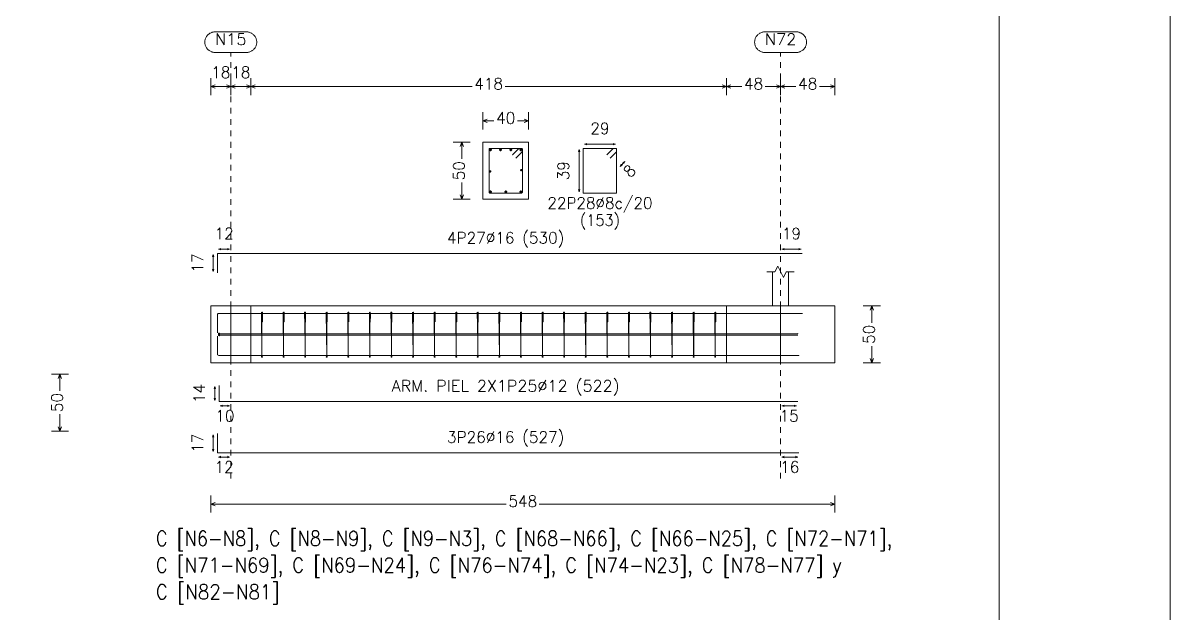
# Model space of a CAD drawing. Header units: millimetres. Extents: x -252 to 259, y -4 to 137.
# Drawn here: x 237.27 to 257.4, y 79.4 to 89.75 of the extents above; entities that cross this region are included whole.
import ezdxf
from ezdxf.enums import TextEntityAlignment as Align

# ---------------------------------------------------------------- set-up
doc = ezdxf.new("R2010")
doc.units = ezdxf.units.MM
doc.linetypes.add('CYPE_PUNTO', pattern=[0.075, 0, -0.075])
for name, color, linetype, lineweight in [('CIM_COTAS', 2, 'Continuous', 0), ('CIM_DIB_ARMADOS', 4, 'Continuous', 0), ('CIM_GEOMETRIA', 2, 'Continuous', 0), ('CIM_REFEREN', 2, 'Continuous', 0), ('CIM_TXT_ARMADOS', 3, 'Continuous', 0), ('RECUAD_LIMITES', 2, 'Continuous', 0), ('RECUAD_MARCO', 1, 'Continuous', 20)]:
    doc.layers.add(name, color=color, linetype=linetype, lineweight=lineweight)
doc.styles.add('CYPETXT', font='romans__.ttf', dxfattribs={"height": 0.2})

msp = doc.modelspace()

# ---------------------------------------------------------------- hatches: boundary and pattern name
at = {"layer": 'CIM_DIB_ARMADOS'}
h = msp.add_hatch(color=256, dxfattribs=at)
edge = h.paths.add_edge_path(flags=0)
edge.add_arc((245.861, 87.437), 0.0016, 0, 360)
h = msp.add_hatch(color=256, dxfattribs=at)
edge = h.paths.add_edge_path(flags=0)
edge.add_arc((245.919, 87.379), 0.0016, 0, 360)
h = msp.add_hatch(color=256, dxfattribs=at)
edge = h.paths.add_edge_path(flags=0)
edge.add_arc((241.453, 84.566), 0.0016, 0, 360)
h = msp.add_hatch(color=256, dxfattribs=at)
edge = h.paths.add_edge_path(flags=0)
edge.add_arc((241.832, 84.566), 0.0016, 0, 360)
h = msp.add_hatch(color=256, dxfattribs=at)
edge = h.paths.add_edge_path(flags=0)
edge.add_arc((242.211, 84.566), 0.0016, 0, 360)
h = msp.add_hatch(color=256, dxfattribs=at)
edge = h.paths.add_edge_path(flags=0)
edge.add_arc((242.589, 84.566), 0.0016, 0, 360)
h = msp.add_hatch(color=256, dxfattribs=at)
edge = h.paths.add_edge_path(flags=0)
edge.add_arc((242.968, 84.566), 0.0016, 0, 360)
h = msp.add_hatch(color=256, dxfattribs=at)
edge = h.paths.add_edge_path(flags=0)
edge.add_arc((243.347, 84.566), 0.0016, 0, 360)
h = msp.add_hatch(color=256, dxfattribs=at)
edge = h.paths.add_edge_path(flags=0)
edge.add_arc((243.726, 84.566), 0.0016, 0, 360)
h = msp.add_hatch(color=256, dxfattribs=at)
edge = h.paths.add_edge_path(flags=0)
edge.add_arc((244.105, 84.566), 0.0016, 0, 360)
h = msp.add_hatch(color=256, dxfattribs=at)
edge = h.paths.add_edge_path(flags=0)
edge.add_arc((244.484, 84.566), 0.0016, 0, 360)
h = msp.add_hatch(color=256, dxfattribs=at)
edge = h.paths.add_edge_path(flags=0)
edge.add_arc((244.862, 84.566), 0.0016, 0, 360)
h = msp.add_hatch(color=256, dxfattribs=at)
edge = h.paths.add_edge_path(flags=0)
edge.add_arc((245.241, 84.566), 0.0016, 0, 360)
h = msp.add_hatch(color=256, dxfattribs=at)
edge = h.paths.add_edge_path(flags=0)
edge.add_arc((245.62, 84.566), 0.0016, 0, 360)
h = msp.add_hatch(color=256, dxfattribs=at)
edge = h.paths.add_edge_path(flags=0)
edge.add_arc((245.999, 84.566), 0.0016, 0, 360)
h = msp.add_hatch(color=256, dxfattribs=at)
edge = h.paths.add_edge_path(flags=0)
edge.add_arc((246.378, 84.566), 0.0016, 0, 360)
h = msp.add_hatch(color=256, dxfattribs=at)
edge = h.paths.add_edge_path(flags=0)
edge.add_arc((246.756, 84.566), 0.0016, 0, 360)
h = msp.add_hatch(color=256, dxfattribs=at)
edge = h.paths.add_edge_path(flags=0)
edge.add_arc((247.135, 84.566), 0.0016, 0, 360)
h = msp.add_hatch(color=256, dxfattribs=at)
edge = h.paths.add_edge_path(flags=0)
edge.add_arc((247.514, 84.566), 0.0016, 0, 360)
h = msp.add_hatch(color=256, dxfattribs=at)
edge = h.paths.add_edge_path(flags=0)
edge.add_arc((247.893, 84.566), 0.0016, 0, 360)
h = msp.add_hatch(color=256, dxfattribs=at)
edge = h.paths.add_edge_path(flags=0)
edge.add_arc((248.272, 84.566), 0.0016, 0, 360)
h = msp.add_hatch(color=256, dxfattribs=at)
edge = h.paths.add_edge_path(flags=0)
edge.add_arc((248.651, 84.566), 0.0016, 0, 360)
h = msp.add_hatch(color=256, dxfattribs=at)
edge = h.paths.add_edge_path(flags=0)
edge.add_arc((249.029, 84.566), 0.0016, 0, 360)
h = msp.add_hatch(color=256, dxfattribs=at)
edge = h.paths.add_edge_path(flags=0)
edge.add_arc((249.408, 84.566), 0.0016, 0, 360)
h = msp.add_hatch(color=256, dxfattribs=at)
edge = h.paths.add_edge_path(flags=0)
edge.add_arc((250.945, 84.655), 0.0016, 0, 360)
h = msp.add_hatch(color=256, dxfattribs=at)
edge = h.paths.add_edge_path(flags=0)
edge.add_arc((241.47, 84.508), 0.0016, 0, 360)
h = msp.add_hatch(color=256, dxfattribs=at)
edge = h.paths.add_edge_path(flags=0)
edge.add_arc((241.849, 84.508), 0.0016, 0, 360)
h = msp.add_hatch(color=256, dxfattribs=at)
edge = h.paths.add_edge_path(flags=0)
edge.add_arc((242.228, 84.508), 0.0016, 0, 360)
h = msp.add_hatch(color=256, dxfattribs=at)
edge = h.paths.add_edge_path(flags=0)
edge.add_arc((242.607, 84.508), 0.0016, 0, 360)
h = msp.add_hatch(color=256, dxfattribs=at)
edge = h.paths.add_edge_path(flags=0)
edge.add_arc((242.986, 84.508), 0.0016, 0, 360)
h = msp.add_hatch(color=256, dxfattribs=at)
edge = h.paths.add_edge_path(flags=0)
edge.add_arc((243.364, 84.508), 0.0016, 0, 360)
h = msp.add_hatch(color=256, dxfattribs=at)
edge = h.paths.add_edge_path(flags=0)
edge.add_arc((243.743, 84.508), 0.0016, 0, 360)
h = msp.add_hatch(color=256, dxfattribs=at)
edge = h.paths.add_edge_path(flags=0)
edge.add_arc((244.122, 84.508), 0.0016, 0, 360)
h = msp.add_hatch(color=256, dxfattribs=at)
edge = h.paths.add_edge_path(flags=0)
edge.add_arc((244.501, 84.508), 0.0016, 0, 360)
h = msp.add_hatch(color=256, dxfattribs=at)
edge = h.paths.add_edge_path(flags=0)
edge.add_arc((244.88, 84.508), 0.0016, 0, 360)
h = msp.add_hatch(color=256, dxfattribs=at)
edge = h.paths.add_edge_path(flags=0)
edge.add_arc((245.259, 84.508), 0.0016, 0, 360)
h = msp.add_hatch(color=256, dxfattribs=at)
edge = h.paths.add_edge_path(flags=0)
edge.add_arc((245.637, 84.508), 0.0016, 0, 360)
h = msp.add_hatch(color=256, dxfattribs=at)
edge = h.paths.add_edge_path(flags=0)
edge.add_arc((246.016, 84.508), 0.0016, 0, 360)
h = msp.add_hatch(color=256, dxfattribs=at)
edge = h.paths.add_edge_path(flags=0)
edge.add_arc((246.395, 84.508), 0.0016, 0, 360)
h = msp.add_hatch(color=256, dxfattribs=at)
edge = h.paths.add_edge_path(flags=0)
edge.add_arc((246.774, 84.508), 0.0016, 0, 360)
h = msp.add_hatch(color=256, dxfattribs=at)
edge = h.paths.add_edge_path(flags=0)
edge.add_arc((247.153, 84.508), 0.0016, 0, 360)
h = msp.add_hatch(color=256, dxfattribs=at)
edge = h.paths.add_edge_path(flags=0)
edge.add_arc((247.531, 84.508), 0.0016, 0, 360)
h = msp.add_hatch(color=256, dxfattribs=at)
edge = h.paths.add_edge_path(flags=0)
edge.add_arc((247.91, 84.508), 0.0016, 0, 360)
h = msp.add_hatch(color=256, dxfattribs=at)
edge = h.paths.add_edge_path(flags=0)
edge.add_arc((248.289, 84.508), 0.0016, 0, 360)
h = msp.add_hatch(color=256, dxfattribs=at)
edge = h.paths.add_edge_path(flags=0)
edge.add_arc((248.668, 84.508), 0.0016, 0, 360)
h = msp.add_hatch(color=256, dxfattribs=at)
edge = h.paths.add_edge_path(flags=0)
edge.add_arc((249.047, 84.508), 0.0016, 0, 360)
h = msp.add_hatch(color=256, dxfattribs=at)
edge = h.paths.add_edge_path(flags=0)
edge.add_arc((249.426, 84.508), 0.0016, 0, 360)
h = msp.add_hatch(color=256, dxfattribs=at)
edge = h.paths.add_edge_path(flags=0)
edge.add_arc((240.681, 84.319), 0.0016, 0, 360)
h = msp.add_hatch(color=256, dxfattribs=at)
edge = h.paths.add_edge_path(flags=0)
edge.add_arc((240.681, 84.255), 0.0016, 0, 360)
h = msp.add_hatch(color=256, dxfattribs=at)
edge = h.paths.add_edge_path(flags=0)
edge.add_arc((240.709, 84.299), 0.0016, 0, 360)
h = msp.add_hatch(color=256, dxfattribs=at)
edge = h.paths.add_edge_path(flags=0)
edge.add_arc((240.709, 84.275), 0.0016, 0, 360)
h = msp.add_hatch(color=256, dxfattribs=at)
edge = h.paths.add_edge_path(flags=0)
edge.add_arc((250.865, 84.299), 0.0016, 0, 360)
h = msp.add_hatch(color=256, dxfattribs=at)
edge = h.paths.add_edge_path(flags=0)
edge.add_arc((250.865, 84.275), 0.0016, 0, 360)
h = msp.add_hatch(color=256, dxfattribs=at)
edge = h.paths.add_edge_path(flags=0)
edge.add_arc((250.885, 83.919), 0.0016, 0, 360)

# ---------------------------------------------------------------- linework, layer by layer
at = {"layer": 'CIM_COTAS', "linetype": 'CYPE_PUNTO'}
for p, q in [((240.915, 81.762), (240.915, 89.233)), ((250.565, 81.762), (250.565, 89.233))]:
    msp.add_line(p, q, dxfattribs=at)
at = {"layer": 'CIM_COTAS'}
for p, q in [((240.565, 88.483), (240.565, 88.783)), ((240.565, 88.633), (240.64, 88.663)), ((240.565, 88.633), (240.64, 88.603)), ((240.565, 88.633), (240.915, 88.633)), ((240.915, 88.633), (240.84, 88.663)), ((240.915, 88.633), (240.84, 88.603)), ((240.915, 88.483), (240.915, 88.783)), ((240.915, 88.483), (240.915, 88.783)), ((240.915, 88.633), (240.99, 88.663)), ((240.915, 88.633), (240.99, 88.603)), ((240.915, 88.633), (241.265, 88.633)), ((241.265, 88.633), (241.19, 88.663)), ((241.265, 88.633), (241.19, 88.603)), ((241.265, 88.483), (241.265, 88.783)), ((241.265, 88.483), (241.265, 88.783)), ((241.265, 88.633), (241.34, 88.663)), ((241.265, 88.633), (241.34, 88.603)), ((241.265, 88.633), (245.15, 88.633)), ((245.729, 88.633), (249.615, 88.633)), ((249.615, 88.633), (249.54, 88.663)), ((249.615, 88.633), (249.54, 88.603)), ((249.615, 88.483), (249.615, 88.783)), ((249.615, 88.483), (249.615, 88.783)), ((249.615, 88.633), (249.69, 88.663)), ((249.615, 88.633), (249.69, 88.603)), ((249.615, 88.633), (249.884, 88.633)), ((250.295, 88.633), (250.565, 88.633)), ((250.565, 88.633), (250.49, 88.663)), ((250.565, 88.633), (250.49, 88.603)), ((250.565, 88.483), (250.565, 88.783)), ((250.565, 88.483), (250.565, 88.783)), ((250.565, 88.633), (250.64, 88.663)), ((250.565, 88.633), (250.64, 88.603)), ((250.565, 88.633), (250.834, 88.633)), ((251.245, 88.633), (251.515, 88.633)), ((251.515, 88.633), (251.44, 88.663)), ((251.515, 88.633), (251.44, 88.603)), ((251.515, 88.483), (251.515, 88.783)), ((245.34, 87.883), (245.34, 88.183)), ((246.14, 87.883), (246.14, 88.183)), ((245.34, 88.033), (245.415, 88.063)), ((245.34, 88.033), (245.415, 88.003)), ((245.34, 88.033), (245.534, 88.033)), ((245.945, 88.033), (246.14, 88.033)), ((246.14, 88.033), (246.065, 88.063)), ((246.14, 88.033), (246.065, 88.003)), ((244.819, 87.658), (245.119, 87.658)), ((244.969, 87.658), (244.939, 87.583)), ((244.969, 87.658), (244.999, 87.583)), ((244.969, 87.364), (244.969, 87.658)), ((244.969, 86.658), (244.969, 86.953)), ((244.819, 86.658), (245.119, 86.658)), ((244.969, 86.658), (244.939, 86.733)), ((244.969, 86.658), (244.999, 86.733)), ((252.016, 84.787), (252.316, 84.787)), ((252.166, 84.787), (252.136, 84.712)), ((252.166, 84.787), (252.196, 84.712)), ((252.166, 84.493), (252.166, 84.787)), ((252.166, 83.787), (252.166, 84.082)), ((252.016, 83.787), (252.316, 83.787)), ((252.166, 83.787), (252.136, 83.862)), ((252.166, 83.787), (252.196, 83.862)), ((237.766, 83.592), (238.066, 83.592)), ((237.916, 83.592), (237.886, 83.517)), ((237.916, 83.592), (237.946, 83.517)), ((237.916, 83.298), (237.916, 83.592)), ((237.916, 82.592), (237.916, 82.887)), ((237.766, 82.592), (238.066, 82.592)), ((237.916, 82.592), (237.886, 82.667)), ((237.916, 82.592), (237.946, 82.667)), ((240.565, 81.162), (240.565, 81.462)), ((240.565, 81.312), (240.64, 81.342)), ((251.515, 81.312), (251.44, 81.342)), ((251.515, 81.162), (251.515, 81.462)), ((240.565, 81.312), (240.64, 81.282)), ((240.565, 81.312), (245.75, 81.312)), ((246.329, 81.312), (251.515, 81.312)), ((251.515, 81.312), (251.44, 81.282))]:
    msp.add_line(p, q, dxfattribs=at)
for points in [[(241.191, 89.593), (241.203, 89.592), (241.215, 89.591), (241.227, 89.589), (241.238, 89.586), (241.25, 89.583), (241.261, 89.578), (241.272, 89.573), (241.282, 89.568), (241.293, 89.561), (241.302, 89.554), (241.311, 89.546), (241.32, 89.538), (241.328, 89.529), (241.336, 89.519), (241.342, 89.51), (241.349, 89.499), (241.354, 89.488), (241.359, 89.477), (241.363, 89.466), (241.366, 89.454), (241.368, 89.443), (241.37, 89.431), (241.371, 89.419), (241.371, 89.407), (241.37, 89.395), (241.368, 89.383), (241.366, 89.371), (241.363, 89.359), (241.359, 89.348), (241.354, 89.337), (241.349, 89.326), (241.342, 89.316), (241.336, 89.306), (241.328, 89.296), (241.32, 89.288), (241.311, 89.279), (241.302, 89.271), (241.293, 89.264), (241.282, 89.258), (241.272, 89.252), (241.261, 89.247), (241.25, 89.243), (241.238, 89.239), (241.227, 89.236), (241.215, 89.234), (241.203, 89.233), (241.191, 89.233), (240.639, 89.233), (240.627, 89.233), (240.615, 89.234), (240.603, 89.236), (240.591, 89.239), (240.58, 89.243), (240.568, 89.247), (240.558, 89.252), (240.547, 89.258), (240.537, 89.264), (240.527, 89.271), (240.518, 89.279), (240.509, 89.288), (240.501, 89.296), (240.494, 89.306), (240.487, 89.316), (240.481, 89.326), (240.475, 89.337), (240.471, 89.348), (240.467, 89.359), (240.464, 89.371), (240.461, 89.383), (240.46, 89.395), (240.459, 89.407), (240.459, 89.419), (240.46, 89.431), (240.461, 89.443), (240.464, 89.454), (240.467, 89.466), (240.471, 89.477), (240.475, 89.488), (240.481, 89.499), (240.487, 89.51), (240.494, 89.519), (240.501, 89.529), (240.509, 89.538), (240.518, 89.546), (240.527, 89.554), (240.537, 89.561), (240.547, 89.568), (240.558, 89.573), (240.568, 89.578), (240.58, 89.583), (240.591, 89.586), (240.603, 89.589), (240.615, 89.591), (240.627, 89.592), (240.639, 89.593), (241.191, 89.593)], [(250.841, 89.593), (250.853, 89.592), (250.865, 89.591), (250.877, 89.589), (250.888, 89.586), (250.9, 89.583), (250.911, 89.578), (250.922, 89.573), (250.932, 89.568), (250.943, 89.561), (250.952, 89.554), (250.961, 89.546), (250.97, 89.538), (250.978, 89.529), (250.986, 89.519), (250.992, 89.51), (250.999, 89.499), (251.004, 89.488), (251.009, 89.477), (251.013, 89.466), (251.016, 89.454), (251.018, 89.443), (251.02, 89.431), (251.021, 89.419), (251.021, 89.407), (251.02, 89.395), (251.018, 89.383), (251.016, 89.371), (251.013, 89.359), (251.009, 89.348), (251.004, 89.337), (250.999, 89.326), (250.992, 89.316), (250.986, 89.306), (250.978, 89.296), (250.97, 89.288), (250.961, 89.279), (250.952, 89.271), (250.943, 89.264), (250.932, 89.258), (250.922, 89.252), (250.911, 89.247), (250.9, 89.243), (250.888, 89.239), (250.877, 89.236), (250.865, 89.234), (250.853, 89.233), (250.841, 89.233), (250.289, 89.233), (250.277, 89.233), (250.265, 89.234), (250.253, 89.236), (250.241, 89.239), (250.23, 89.243), (250.218, 89.247), (250.208, 89.252), (250.197, 89.258), (250.187, 89.264), (250.177, 89.271), (250.168, 89.279), (250.159, 89.288), (250.151, 89.296), (250.144, 89.306), (250.137, 89.316), (250.131, 89.326), (250.125, 89.337), (250.121, 89.348), (250.117, 89.359), (250.114, 89.371), (250.111, 89.383), (250.11, 89.395), (250.109, 89.407), (250.109, 89.419), (250.11, 89.431), (250.111, 89.443), (250.114, 89.454), (250.117, 89.466), (250.121, 89.477), (250.125, 89.488), (250.131, 89.499), (250.137, 89.51), (250.144, 89.519), (250.151, 89.529), (250.159, 89.538), (250.168, 89.546), (250.177, 89.554), (250.187, 89.561), (250.197, 89.568), (250.208, 89.573), (250.218, 89.578), (250.23, 89.583), (250.241, 89.586), (250.253, 89.589), (250.265, 89.591), (250.277, 89.592), (250.289, 89.593), (250.841, 89.593)]]:
    msp.add_lwpolyline(points, close=True, dxfattribs=at)
at = {"layer": 'CIM_DIB_ARMADOS'}
for p, q in [((245.448, 87.526), (245.496, 87.526)), ((245.472, 87.502), (245.472, 87.55)), ((245.626, 87.526), (245.674, 87.526)), ((245.65, 87.502), (245.65, 87.55)), ((245.805, 87.526), (245.853, 87.526)), ((245.829, 87.502), (245.829, 87.55)), ((245.984, 87.526), (246.032, 87.526)), ((246.008, 87.502), (246.008, 87.55)), ((246.012, 87.152), (246.012, 87.188)), ((245.45, 87.146), (245.486, 87.146)), ((245.468, 87.128), (245.468, 87.164)), ((245.994, 87.17), (246.03, 87.17)), ((245.448, 86.79), (245.496, 86.79)), ((245.472, 86.766), (245.472, 86.814)), ((245.716, 86.79), (245.764, 86.79)), ((245.74, 86.766), (245.74, 86.814)), ((245.984, 86.79), (246.032, 86.79)), ((246.008, 86.766), (246.008, 86.814))]:
    msp.add_line(p, q, dxfattribs=at)
for points in [[(245.919, 87.379), (246.027, 87.487), (246.031, 87.493), (246.032, 87.499), (246.032, 87.534), (246.03, 87.542), (246.024, 87.548), (246.016, 87.55), (245.464, 87.55), (245.456, 87.548), (245.45, 87.542), (245.448, 87.534), (245.448, 86.782), (245.45, 86.774), (245.456, 86.768), (245.464, 86.766), (246.016, 86.766), (246.024, 86.768), (246.03, 86.774), (246.032, 86.782), (246.032, 87.534), (246.03, 87.542), (246.024, 87.548), (246.016, 87.55), (245.98, 87.55), (245.974, 87.549), (245.969, 87.545), (245.861, 87.437)], [(247.573, 87.379), (247.686, 87.492), (247.686, 87.55), (247.102, 87.55), (247.102, 86.766), (247.686, 86.766), (247.686, 87.55), (247.628, 87.55), (247.515, 87.437)], [(240.681, 85.37), (240.681, 85.706), (240.915, 85.706), (250.565, 85.706), (250.945, 85.706)], [(240.681, 84.319), (240.681, 84.631), (240.684, 84.643), (240.693, 84.652), (240.705, 84.655), (240.915, 84.655), (250.565, 84.655), (250.945, 84.655)], [(241.47, 84.508), (241.471, 84.616), (241.471, 84.622), (241.471, 84.628), (241.47, 84.663), (241.47, 84.671), (241.47, 84.677), (241.47, 84.679), (241.462, 84.679), (241.462, 84.677), (241.462, 84.671), (241.462, 84.663), (241.462, 83.911), (241.462, 83.903), (241.462, 83.897), (241.462, 83.895), (241.462, 83.897), (241.462, 83.903), (241.462, 83.911), (241.454, 84.663), (241.454, 84.671), (241.454, 84.677), (241.454, 84.679), (241.453, 84.679), (241.453, 84.678), (241.453, 84.674), (241.453, 84.566)], [(241.849, 84.508), (241.85, 84.616), (241.85, 84.622), (241.85, 84.628), (241.849, 84.663), (241.849, 84.671), (241.849, 84.677), (241.849, 84.679), (241.841, 84.679), (241.841, 84.677), (241.841, 84.671), (241.841, 84.663), (241.841, 83.911), (241.841, 83.903), (241.841, 83.897), (241.841, 83.895), (241.841, 83.897), (241.841, 83.903), (241.841, 83.911), (241.833, 84.663), (241.833, 84.671), (241.833, 84.677), (241.833, 84.679), (241.832, 84.679), (241.832, 84.678), (241.832, 84.674), (241.832, 84.566)], [(242.228, 84.508), (242.228, 84.616), (242.228, 84.622), (242.228, 84.628), (242.228, 84.663), (242.228, 84.671), (242.228, 84.677), (242.228, 84.679), (242.22, 84.679), (242.22, 84.677), (242.22, 84.671), (242.22, 84.663), (242.22, 83.911), (242.22, 83.903), (242.22, 83.897), (242.22, 83.895), (242.22, 83.897), (242.22, 83.903), (242.22, 83.911), (242.212, 84.663), (242.212, 84.671), (242.212, 84.677), (242.212, 84.679), (242.211, 84.679), (242.211, 84.678), (242.211, 84.674), (242.211, 84.566)], [(242.607, 84.508), (242.607, 84.616), (242.607, 84.622), (242.607, 84.628), (242.607, 84.663), (242.607, 84.671), (242.607, 84.677), (242.606, 84.679), (242.599, 84.679), (242.599, 84.677), (242.599, 84.671), (242.599, 84.663), (242.599, 83.911), (242.599, 83.903), (242.599, 83.897), (242.599, 83.895), (242.599, 83.897), (242.599, 83.903), (242.598, 83.911), (242.591, 84.663), (242.591, 84.671), (242.591, 84.677), (242.59, 84.679), (242.59, 84.679), (242.59, 84.678), (242.59, 84.674), (242.589, 84.566)], [(242.986, 84.508), (242.986, 84.616), (242.986, 84.622), (242.986, 84.628), (242.986, 84.663), (242.985, 84.671), (242.985, 84.677), (242.985, 84.679), (242.978, 84.679), (242.978, 84.677), (242.977, 84.671), (242.977, 84.663), (242.977, 83.911), (242.977, 83.903), (242.977, 83.897), (242.977, 83.895), (242.977, 83.897), (242.977, 83.903), (242.977, 83.911), (242.97, 84.663), (242.969, 84.671), (242.969, 84.677), (242.969, 84.679), (242.969, 84.679), (242.969, 84.678), (242.969, 84.674), (242.968, 84.566)], [(243.364, 84.508), (243.365, 84.616), (243.365, 84.622), (243.365, 84.628), (243.364, 84.663), (243.364, 84.671), (243.364, 84.677), (243.364, 84.679), (243.356, 84.679), (243.356, 84.677), (243.356, 84.671), (243.356, 84.663), (243.356, 83.911), (243.356, 83.903), (243.356, 83.897), (243.356, 83.895), (243.356, 83.897), (243.356, 83.903), (243.356, 83.911), (243.348, 84.663), (243.348, 84.671), (243.348, 84.677), (243.348, 84.679), (243.348, 84.679), (243.347, 84.678), (243.347, 84.674), (243.347, 84.566)], [(243.743, 84.508), (243.744, 84.616), (243.744, 84.622), (243.744, 84.628), (243.743, 84.663), (243.743, 84.671), (243.743, 84.677), (243.743, 84.679), (243.735, 84.679), (243.735, 84.677), (243.735, 84.671), (243.735, 84.663), (243.735, 83.911), (243.735, 83.903), (243.735, 83.897), (243.735, 83.895), (243.735, 83.897), (243.735, 83.903), (243.735, 83.911), (243.727, 84.663), (243.727, 84.671), (243.727, 84.677), (243.727, 84.679), (243.726, 84.679), (243.726, 84.678), (243.726, 84.674), (243.726, 84.566)], [(244.122, 84.508), (244.122, 84.616), (244.122, 84.622), (244.122, 84.628), (244.122, 84.663), (244.122, 84.671), (244.122, 84.677), (244.122, 84.679), (244.114, 84.679), (244.114, 84.677), (244.114, 84.671), (244.114, 84.663), (244.114, 83.911), (244.114, 83.903), (244.114, 83.897), (244.114, 83.895), (244.114, 83.897), (244.114, 83.903), (244.114, 83.911), (244.106, 84.663), (244.106, 84.671), (244.106, 84.677), (244.106, 84.679), (244.105, 84.679), (244.105, 84.678), (244.105, 84.674), (244.105, 84.566)], [(244.501, 84.508), (244.501, 84.616), (244.501, 84.622), (244.501, 84.628), (244.501, 84.663), (244.501, 84.671), (244.501, 84.677), (244.5, 84.679), (244.493, 84.679), (244.493, 84.677), (244.493, 84.671), (244.493, 84.663), (244.493, 83.911), (244.493, 83.903), (244.493, 83.897), (244.493, 83.895), (244.493, 83.897), (244.493, 83.903), (244.493, 83.911), (244.485, 84.663), (244.485, 84.671), (244.485, 84.677), (244.484, 84.679), (244.484, 84.679), (244.484, 84.678), (244.484, 84.674), (244.484, 84.566)], [(244.88, 84.508), (244.88, 84.616), (244.88, 84.622), (244.88, 84.628), (244.88, 84.663), (244.88, 84.671), (244.879, 84.677), (244.879, 84.679), (244.872, 84.679), (244.872, 84.677), (244.872, 84.671), (244.872, 84.663), (244.872, 83.911), (244.872, 83.903), (244.872, 83.897), (244.872, 83.895), (244.872, 83.897), (244.871, 83.903), (244.871, 83.911), (244.864, 84.663), (244.864, 84.671), (244.863, 84.677), (244.863, 84.679), (244.863, 84.679), (244.863, 84.678), (244.863, 84.674), (244.862, 84.566)], [(245.259, 84.508), (245.259, 84.616), (245.259, 84.622), (245.259, 84.628), (245.259, 84.663), (245.258, 84.671), (245.258, 84.677), (245.258, 84.679), (245.251, 84.679), (245.25, 84.677), (245.25, 84.671), (245.25, 84.663), (245.25, 83.911), (245.25, 83.903), (245.25, 83.897), (245.25, 83.895), (245.25, 83.897), (245.25, 83.903), (245.25, 83.911), (245.243, 84.663), (245.242, 84.671), (245.242, 84.677), (245.242, 84.679), (245.242, 84.679), (245.242, 84.678), (245.242, 84.674), (245.241, 84.566)], [(245.637, 84.508), (245.638, 84.616), (245.638, 84.622), (245.638, 84.628), (245.637, 84.663), (245.637, 84.671), (245.637, 84.677), (245.637, 84.679), (245.629, 84.679), (245.629, 84.677), (245.629, 84.671), (245.629, 84.663), (245.629, 83.911), (245.629, 83.903), (245.629, 83.897), (245.629, 83.895), (245.629, 83.897), (245.629, 83.903), (245.629, 83.911), (245.621, 84.663), (245.621, 84.671), (245.621, 84.677), (245.621, 84.679), (245.62, 84.679), (245.62, 84.678), (245.62, 84.674), (245.62, 84.566)], [(246.016, 84.508), (246.017, 84.616), (246.017, 84.622), (246.017, 84.628), (246.016, 84.663), (246.016, 84.671), (246.016, 84.677), (246.016, 84.679), (246.008, 84.679), (246.008, 84.677), (246.008, 84.671), (246.008, 84.663), (246.008, 83.911), (246.008, 83.903), (246.008, 83.897), (246.008, 83.895), (246.008, 83.897), (246.008, 83.903), (246.008, 83.911), (246, 84.663), (246, 84.671), (246, 84.677), (246, 84.679), (245.999, 84.679), (245.999, 84.678), (245.999, 84.674), (245.999, 84.566)], [(246.395, 84.508), (246.395, 84.616), (246.395, 84.622), (246.395, 84.628), (246.395, 84.663), (246.395, 84.671), (246.395, 84.677), (246.395, 84.679), (246.387, 84.679), (246.387, 84.677), (246.387, 84.671), (246.387, 84.663), (246.387, 83.911), (246.387, 83.903), (246.387, 83.897), (246.387, 83.895), (246.387, 83.897), (246.387, 83.903), (246.387, 83.911), (246.379, 84.663), (246.379, 84.671), (246.379, 84.677), (246.379, 84.679), (246.378, 84.679), (246.378, 84.678), (246.378, 84.674), (246.378, 84.566)], [(246.774, 84.508), (246.774, 84.616), (246.774, 84.622), (246.774, 84.628), (246.774, 84.663), (246.774, 84.671), (246.774, 84.677), (246.773, 84.679), (246.766, 84.679), (246.766, 84.677), (246.766, 84.671), (246.766, 84.663), (246.766, 83.911), (246.766, 83.903), (246.766, 83.897), (246.766, 83.895), (246.766, 83.897), (246.766, 83.903), (246.765, 83.911), (246.758, 84.663), (246.758, 84.671), (246.758, 84.677), (246.757, 84.679), (246.757, 84.679), (246.757, 84.678), (246.757, 84.674), (246.756, 84.566)], [(247.153, 84.508), (247.153, 84.616), (247.153, 84.622), (247.153, 84.628), (247.153, 84.663), (247.152, 84.671), (247.152, 84.677), (247.152, 84.679), (247.145, 84.679), (247.145, 84.677), (247.144, 84.671), (247.144, 84.663), (247.144, 83.911), (247.144, 83.903), (247.144, 83.897), (247.144, 83.895), (247.144, 83.897), (247.144, 83.903), (247.144, 83.911), (247.137, 84.663), (247.136, 84.671), (247.136, 84.677), (247.136, 84.679), (247.136, 84.679), (247.136, 84.678), (247.136, 84.674), (247.135, 84.566)], [(247.531, 84.508), (247.532, 84.616), (247.532, 84.622), (247.532, 84.628), (247.531, 84.663), (247.531, 84.671), (247.531, 84.677), (247.531, 84.679), (247.523, 84.679), (247.523, 84.677), (247.523, 84.671), (247.523, 84.663), (247.523, 83.911), (247.523, 83.903), (247.523, 83.897), (247.523, 83.895), (247.523, 83.897), (247.523, 83.903), (247.523, 83.911), (247.515, 84.663), (247.515, 84.671), (247.515, 84.677), (247.515, 84.679), (247.515, 84.679), (247.514, 84.678), (247.514, 84.674), (247.514, 84.566)], [(247.91, 84.508), (247.911, 84.616), (247.911, 84.622), (247.911, 84.628), (247.91, 84.663), (247.91, 84.671), (247.91, 84.677), (247.91, 84.679), (247.902, 84.679), (247.902, 84.677), (247.902, 84.671), (247.902, 84.663), (247.902, 83.911), (247.902, 83.903), (247.902, 83.897), (247.902, 83.895), (247.902, 83.897), (247.902, 83.903), (247.902, 83.911), (247.894, 84.663), (247.894, 84.671), (247.894, 84.677), (247.894, 84.679), (247.893, 84.679), (247.893, 84.678), (247.893, 84.674), (247.893, 84.566)], [(248.289, 84.508), (248.289, 84.616), (248.289, 84.622), (248.289, 84.628), (248.289, 84.663), (248.289, 84.671), (248.289, 84.677), (248.289, 84.679), (248.281, 84.679), (248.281, 84.677), (248.281, 84.671), (248.281, 84.663), (248.281, 83.911), (248.281, 83.903), (248.281, 83.897), (248.281, 83.895), (248.281, 83.897), (248.281, 83.903), (248.281, 83.911), (248.273, 84.663), (248.273, 84.671), (248.273, 84.677), (248.273, 84.679), (248.272, 84.679), (248.272, 84.678), (248.272, 84.674), (248.272, 84.566)], [(248.668, 84.508), (248.668, 84.616), (248.668, 84.622), (248.668, 84.628), (248.668, 84.663), (248.668, 84.671), (248.668, 84.677), (248.667, 84.679), (248.66, 84.679), (248.66, 84.677), (248.66, 84.671), (248.66, 84.663), (248.66, 83.911), (248.66, 83.903), (248.66, 83.897), (248.66, 83.895), (248.66, 83.897), (248.66, 83.903), (248.66, 83.911), (248.652, 84.663), (248.652, 84.671), (248.652, 84.677), (248.651, 84.679), (248.651, 84.679), (248.651, 84.678), (248.651, 84.674), (248.651, 84.566)], [(249.047, 84.508), (249.047, 84.616), (249.047, 84.622), (249.047, 84.628), (249.047, 84.663), (249.047, 84.671), (249.046, 84.677), (249.046, 84.679), (249.039, 84.679), (249.039, 84.677), (249.039, 84.671), (249.039, 84.663), (249.039, 83.911), (249.039, 83.903), (249.039, 83.897), (249.039, 83.895), (249.039, 83.897), (249.038, 83.903), (249.038, 83.911), (249.031, 84.663), (249.031, 84.671), (249.03, 84.677), (249.03, 84.679), (249.03, 84.679), (249.03, 84.678), (249.03, 84.674), (249.029, 84.566)], [(249.426, 84.508), (249.426, 84.616), (249.426, 84.622), (249.426, 84.628), (249.426, 84.663), (249.425, 84.671), (249.425, 84.677), (249.425, 84.679), (249.418, 84.679), (249.417, 84.677), (249.417, 84.671), (249.417, 84.663), (249.417, 83.911), (249.417, 83.903), (249.417, 83.897), (249.417, 83.895), (249.417, 83.897), (249.417, 83.903), (249.417, 83.911), (249.41, 84.663), (249.409, 84.671), (249.409, 84.677), (249.409, 84.679), (249.409, 84.679), (249.409, 84.678), (249.409, 84.674), (249.408, 84.566)], [(240.681, 84.255), (240.681, 83.943), (240.684, 83.931), (240.693, 83.922), (240.705, 83.919), (240.915, 83.919), (250.565, 83.919), (250.885, 83.919)], [(240.709, 84.299), (240.711, 84.299), (240.719, 84.299), (240.729, 84.299), (240.915, 84.299), (250.565, 84.299), (250.865, 84.299)], [(240.709, 84.275), (240.711, 84.275), (240.719, 84.275), (240.729, 84.275), (240.915, 84.275), (250.565, 84.275), (250.865, 84.275)], [(240.709, 83.393), (240.709, 83.109), (240.915, 83.109), (250.565, 83.109), (250.865, 83.109)], [(240.681, 82.548), (240.681, 82.212), (240.915, 82.212), (250.565, 82.212), (250.885, 82.212)]]:
    msp.add_lwpolyline(points, dxfattribs=at)
for centre, radius in [((245.472, 87.526), 0.016), ((245.65, 87.526), 0.016), ((245.829, 87.526), 0.016), ((245.861, 87.437), 0.0016), ((245.919, 87.379), 0.0016), ((246.008, 87.526), 0.016), ((246.012, 87.17), 0.012), ((245.468, 87.146), 0.012), ((245.472, 86.79), 0.016), ((245.74, 86.79), 0.016), ((246.008, 86.79), 0.016), ((241.453, 84.566), 0.0016), ((241.832, 84.566), 0.0016), ((242.211, 84.566), 0.0016), ((242.589, 84.566), 0.0016), ((242.968, 84.566), 0.0016), ((243.347, 84.566), 0.0016), ((243.726, 84.566), 0.0016), ((244.105, 84.566), 0.0016), ((244.484, 84.566), 0.0016), ((244.862, 84.566), 0.0016), ((245.241, 84.566), 0.0016), ((245.62, 84.566), 0.0016), ((245.999, 84.566), 0.0016), ((246.378, 84.566), 0.0016), ((246.756, 84.566), 0.0016), ((247.135, 84.566), 0.0016), ((247.514, 84.566), 0.0016), ((247.893, 84.566), 0.0016), ((248.272, 84.566), 0.0016), ((248.651, 84.566), 0.0016), ((249.029, 84.566), 0.0016), ((249.408, 84.566), 0.0016), ((250.945, 84.655), 0.0016), ((241.47, 84.508), 0.0016), ((241.849, 84.508), 0.0016), ((242.228, 84.508), 0.0016), ((242.607, 84.508), 0.0016), ((242.986, 84.508), 0.0016), ((243.364, 84.508), 0.0016), ((243.743, 84.508), 0.0016), ((244.122, 84.508), 0.0016), ((244.501, 84.508), 0.0016), ((244.88, 84.508), 0.0016), ((245.259, 84.508), 0.0016), ((245.637, 84.508), 0.0016), ((246.016, 84.508), 0.0016), ((246.395, 84.508), 0.0016), ((246.774, 84.508), 0.0016), ((247.153, 84.508), 0.0016), ((247.531, 84.508), 0.0016), ((247.91, 84.508), 0.0016), ((248.289, 84.508), 0.0016), ((248.668, 84.508), 0.0016), ((249.047, 84.508), 0.0016), ((249.426, 84.508), 0.0016), ((240.681, 84.319), 0.0016), ((240.681, 84.255), 0.0016), ((240.709, 84.299), 0.012), ((240.709, 84.275), 0.012), ((240.709, 84.299), 0.0016), ((240.709, 84.275), 0.0016), ((250.865, 84.299), 0.0016), ((250.865, 84.275), 0.0016), ((241.462, 83.895), 0.008), ((241.841, 83.895), 0.008), ((242.22, 83.895), 0.008), ((242.599, 83.895), 0.008), ((242.977, 83.895), 0.008), ((243.356, 83.895), 0.008), ((243.735, 83.895), 0.008), ((244.114, 83.895), 0.008), ((244.493, 83.895), 0.008), ((244.872, 83.895), 0.008), ((245.25, 83.895), 0.008), ((245.629, 83.895), 0.008), ((246.008, 83.895), 0.008), ((246.387, 83.895), 0.008), ((246.766, 83.895), 0.008), ((247.144, 83.895), 0.008), ((247.523, 83.895), 0.008), ((247.902, 83.895), 0.008), ((248.281, 83.895), 0.008), ((248.66, 83.895), 0.008), ((249.039, 83.895), 0.008), ((249.417, 83.895), 0.008), ((250.885, 83.919), 0.0016)]:
    msp.add_circle(centre, radius, dxfattribs=at)
at = {"layer": 'CIM_GEOMETRIA'}
for p, q in [((250.425, 85.387), (250.425, 84.787)), ((250.705, 84.787), (250.705, 85.387)), ((240.565, 84.787), (241.265, 84.787)), ((240.565, 84.787), (240.565, 83.787)), ((240.915, 83.787), (240.915, 84.787)), ((250.565, 84.787), (240.915, 84.787)), ((241.265, 83.787), (241.265, 84.787)), ((249.615, 84.787), (251.515, 84.787)), ((249.615, 84.787), (249.615, 83.787)), ((250.705, 84.787), (250.425, 84.787)), ((250.565, 84.787), (250.565, 83.787)), ((251.515, 83.787), (251.515, 84.787)), ((241.265, 83.787), (240.565, 83.787)), ((240.915, 83.787), (250.565, 83.787)), ((251.515, 83.787), (249.615, 83.787))]:
    msp.add_line(p, q, dxfattribs=at)
msp.add_lwpolyline([(245.34, 87.658), (245.34, 86.658), (246.14, 86.658), (246.14, 87.658), (245.34, 87.658)], close=True, dxfattribs=at)
msp.add_lwpolyline([(250.325, 85.387), (250.465, 85.387), (250.515, 85.487), (250.615, 85.287), (250.665, 85.387), (250.805, 85.387)], dxfattribs=at)
at = {"layer": 'CIM_TXT_ARMADOS'}
for p, q in [((247.162, 87.638), (247.122, 87.625)), ((247.162, 87.613), (247.122, 87.625)), ((247.666, 87.625), (247.122, 87.625)), ((247.626, 87.638), (247.666, 87.625)), ((247.626, 87.613), (247.666, 87.625)), ((247.015, 87.49), (247.027, 87.53)), ((247.04, 87.49), (247.027, 87.53)), ((247.027, 87.53), (247.027, 86.786)), ((247.747, 87.234), (247.831, 87.319)), ((247.766, 87.271), (247.747, 87.234)), ((247.784, 87.254), (247.747, 87.234)), ((247.794, 87.299), (247.831, 87.319)), ((247.812, 87.282), (247.831, 87.319)), ((247.015, 86.826), (247.027, 86.786)), ((247.04, 86.826), (247.027, 86.786)), ((240.741, 85.794), (240.701, 85.781)), ((240.741, 85.769), (240.701, 85.781)), ((240.701, 85.781), (240.895, 85.781)), ((240.855, 85.794), (240.895, 85.781)), ((240.855, 85.769), (240.895, 85.781)), ((250.625, 85.794), (250.585, 85.781)), ((250.625, 85.769), (250.585, 85.781)), ((250.585, 85.781), (250.925, 85.781)), ((250.885, 85.794), (250.925, 85.781)), ((250.885, 85.769), (250.925, 85.781)), ((240.593, 85.646), (240.606, 85.686)), ((240.618, 85.646), (240.606, 85.686)), ((240.606, 85.39), (240.606, 85.686)), ((240.593, 85.43), (240.606, 85.39)), ((240.618, 85.43), (240.606, 85.39)), ((240.621, 83.333), (240.634, 83.373)), ((240.646, 83.333), (240.634, 83.373)), ((240.634, 83.373), (240.634, 83.129)), ((240.621, 83.169), (240.634, 83.129)), ((240.646, 83.169), (240.634, 83.129)), ((240.769, 83.047), (240.729, 83.034)), ((240.769, 83.022), (240.729, 83.034)), ((240.729, 83.034), (240.895, 83.034)), ((240.855, 83.047), (240.895, 83.034)), ((240.855, 83.022), (240.895, 83.034)), ((250.625, 83.047), (250.585, 83.034)), ((250.625, 83.022), (250.585, 83.034)), ((250.585, 83.034), (250.845, 83.034)), ((250.805, 83.047), (250.845, 83.034)), ((250.805, 83.022), (250.845, 83.034)), ((240.593, 82.488), (240.606, 82.528)), ((240.618, 82.488), (240.606, 82.528)), ((240.606, 82.528), (240.606, 82.232)), ((240.593, 82.272), (240.606, 82.232)), ((240.618, 82.272), (240.606, 82.232)), ((240.741, 82.15), (240.701, 82.137)), ((240.855, 82.15), (240.895, 82.137)), ((250.625, 82.15), (250.585, 82.137)), ((250.825, 82.15), (250.865, 82.137)), ((240.741, 82.125), (240.701, 82.137)), ((240.701, 82.137), (240.895, 82.137)), ((240.855, 82.125), (240.895, 82.137)), ((250.625, 82.125), (250.585, 82.137)), ((250.585, 82.137), (250.865, 82.137)), ((250.825, 82.125), (250.865, 82.137))]:
    msp.add_line(p, q, dxfattribs=at)
at = {"layer": 'RECUAD_LIMITES'}
msp.add_lwpolyline([(198, 68.394), (257.4, 68.394), (257.4, 110.394), (198, 110.394), (198, 68.394)], close=True, dxfattribs=at)
at = {"layer": 'RECUAD_MARCO'}
msp.add_lwpolyline([(201, 71.394), (254.4, 71.394), (254.4, 107.394), (201, 107.394), (201, 71.394)], close=True, dxfattribs=at)

# ---------------------------------------------------------------- texts
at = {"layer": 'CIM_COTAS', "style": 'CYPETXT'}
for s, width, p, p2 in [('N15', 0.925243, (240.639, 89.363), (241.191, 89.363)), ('N72', 0.925243, (250.289, 89.363), (250.841, 89.363)), ('18', 0.872274, (240.572, 88.783), (240.908, 88.783)), ('18', 0.872274, (240.922, 88.783), (241.258, 88.783)), ('418', 0.872274, (245.188, 88.583), (245.692, 88.583)), ('48', 0.872274, (249.922, 88.583), (250.258, 88.583)), ('48', 0.872274, (250.872, 88.583), (251.208, 88.583)), ('40', 0.872274, (245.572, 87.983), (245.908, 87.983)), ('548', 0.872274, (245.788, 81.262), (246.292, 81.262))]:
    msp.add_text(s, height=0.2, dxfattribs=dict(at, width=width)).set_placement(p, p2, align=Align.FIT)
at = {"layer": 'CIM_COTAS', "style": 'CYPETXT', "width": 0.872274}
for p, p2 in [((245.019, 86.99), (245.019, 87.326)), ((252.216, 84.119), (252.216, 84.455)), ((237.966, 82.924), (237.966, 83.26))]:
    msp.add_text('50', height=0.2, rotation=90, dxfattribs=at).set_placement(p, p2, align=Align.FIT)
at = {"layer": 'CIM_REFEREN', "style": 'CYPETXT'}
for s, width, p, p2 in [('C [N6-N8], C [N8-N9], C [N9-N3], C [N68-N66], C [N66-N25], C [N72-N71],', 0.755678, (239.599, 80.58), (252.523, 80.58)), ('C [N71-N69], C [N69-N24], C [N76-N74], C [N74-N23], C [N78-N77] y', 0.761888, (239.599, 80.112), (251.634, 80.112)), ('C [N82-N81]', 0.788803, (239.599, 79.644), (241.771, 79.644))]:
    msp.add_text(s, height=0.26, dxfattribs=dict(at, width=width)).set_placement(p, p2, align=Align.FIT)
at = {"layer": 'CIM_TXT_ARMADOS', "style": 'CYPETXT'}
for s, width, p, p2 in [('29', 0.872274, (247.226, 87.8), (247.562, 87.8)), ('22P28%%c8c/20', 0.859419, (246.472, 86.491), (248.317, 86.491)), ('(153)', 0.826077, (247.043, 86.191), (247.745, 86.191)), ('12', 0.872274, (240.63, 85.956), (240.966, 85.956)), ('4P27%%c16 (530)', 0.848777, (244.709, 85.881), (246.77, 85.881)), ('19', 0.872274, (250.587, 85.956), (250.923, 85.956)), ('ARM. PIEL 2X1P25%%c12 (522)', 0.880488, (243.74, 83.284), (247.739, 83.284)), ('10', 0.872274, (240.644, 82.759), (240.98, 82.759)), ('15', 0.872274, (250.547, 82.759), (250.883, 82.759)), ('3P26%%c16 (527)', 0.848777, (244.709, 82.387), (246.77, 82.387)), ('12', 0.872274, (240.63, 81.862), (240.966, 81.862)), ('16', 0.872274, (250.557, 81.862), (250.893, 81.862))]:
    msp.add_text(s, height=0.2, dxfattribs=dict(at, width=width)).set_placement(p, p2, align=Align.FIT)
at = {"layer": 'CIM_TXT_ARMADOS', "style": 'CYPETXT', "width": 0.872274}
for s, rotation, p, p2 in [('39', 90, (246.852, 86.99), (246.852, 87.326)), ('8', 45.0012, (247.924, 87.023), (248.043, 87.141)), ('17', 90, (240.431, 85.37), (240.431, 85.706)), ('14', 90, (240.459, 83.083), (240.459, 83.419)), ('17', 90, (240.431, 82.212), (240.431, 82.548))]:
    msp.add_text(s, height=0.2, rotation=rotation, dxfattribs=at).set_placement(p, p2, align=Align.FIT)

doc.saveas('drawing.dxf')
